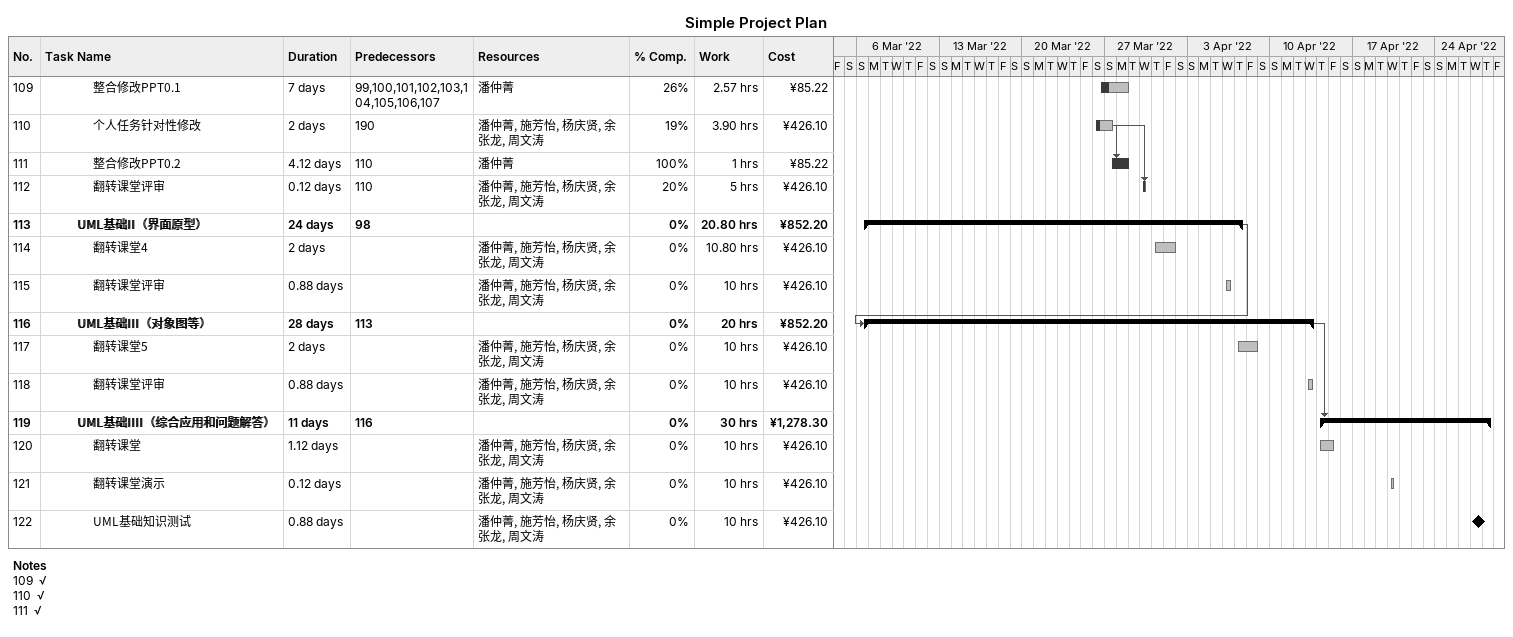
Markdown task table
Simple Project Plan

| ID | Level | Task | Duration | Start | Finish | Predecessors | Resources | % complete | Work (h) | Cost (¥) |
|---|---|---|---|---|---|---|---|---|---|---|
| 109 | 4 | 整合修改PPT0.1 | 7d | 2022-03-26 | 2022-03-29 | 99, 100, 101, 102, 103, 104, 105, 106, 107 | 潘仲菁 | 26 | 2.57 | 85.22 |
| 110 | 4 | 个人任务针对性修改 | 2d | 2022-03-26 | 2022-03-27 | 190 | 潘仲菁, 施芳怡, 杨庆贤, 余张龙, 周文涛 | 19 | 3.90 | 426.10 |
| 111 | 4 | 整合修改PPT0.2 | 4.12d | 2022-03-27 | 2022-03-29 | 110 | 潘仲菁 | 100 | 1 | 85.22 |
| 112 | 4 | 翻转课堂评审 | 0.12d | 2022-03-30 | 2022-03-30 | 110 | 潘仲菁, 施芳怡, 杨庆贤, 余张龙, 周文涛 | 20 | 5 | 426.10 |
| 113 | 3 | **UML基础II（界面原型）** | 24d | 2022-03-06 | 2022-04-07 | 98 |  | 0 | 20.80 | 852.20 |
| 114 | 4 | 翻转课堂4 | 2d | 2022-03-31 | 2022-04-02 |  | 潘仲菁, 施芳怡, 杨庆贤, 余张龙, 周文涛 | 0 | 10.80 | 426.10 |
| 115 | 4 | 翻转课堂评审 | 0.88d | 2022-04-06 | 2022-04-06 |  | 潘仲菁, 施芳怡, 杨庆贤, 余张龙, 周文涛 | 0 | 10 | 426.10 |
| 116 | 3 | **UML基础III（对象图等）** | 28d | 2022-03-06 | 2022-04-13 | 113 |  | 0 | 20 | 852.20 |
| 117 | 4 | 翻转课堂5 | 2d | 2022-04-07 | 2022-04-09 |  | 潘仲菁, 施芳怡, 杨庆贤, 余张龙, 周文涛 | 0 | 10 | 426.10 |
| 118 | 4 | 翻转课堂评审 | 0.88d | 2022-04-13 | 2022-04-13 |  | 潘仲菁, 施芳怡, 杨庆贤, 余张龙, 周文涛 | 0 | 10 | 426.10 |
| 119 | 3 | **UML基础IIII（综合应用和问题解答）** | 11d | 2022-04-14 | 2022-04-28 | 116 |  | 0 | 30 | 1278.30 |
| 120 | 4 | 翻转课堂 | 1.12d | 2022-04-14 | 2022-04-15 |  | 潘仲菁, 施芳怡, 杨庆贤, 余张龙, 周文涛 | 0 | 10 | 426.10 |
| 121 | 4 | 翻转课堂演示 | 0.12d | 2022-04-20 | 2022-04-20 |  | 潘仲菁, 施芳怡, 杨庆贤, 余张龙, 周文涛 | 0 | 10 | 426.10 |
| 122 | 4 | UML基础知识测试 | 0.88d | 2022-04-27 | 2022-04-27 |  | 潘仲菁, 施芳怡, 杨庆贤, 余张龙, 周文涛 | 0 | 10 | 426.10 |

Notes
- 109: √
- 110: √
- 111: √
